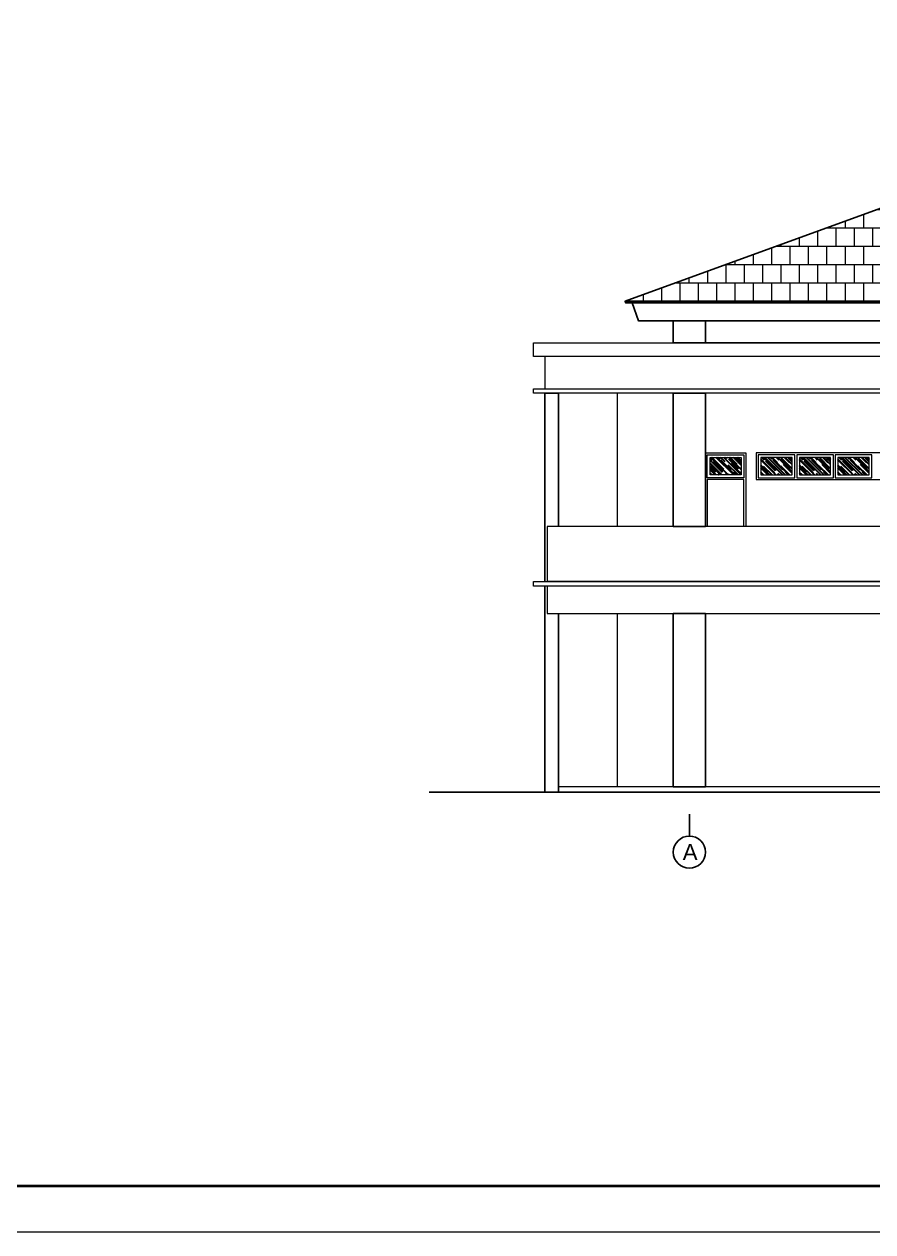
# Model space of a CAD drawing. Header units: inches. Extents: x 249 to 1192, y -18 to 440.
# Drawn here: x 587.36 to 605.85, y 170.49 to 196.81 of the extents above; entities that cross this region are included whole.
import ezdxf
from ezdxf.enums import TextEntityAlignment as Align

# ---------------------------------------------------------------- set-up
doc = ezdxf.new("R2010")
doc.units = ezdxf.units.IN
doc.header["$MEASUREMENT"] = 0
for name, color, linetype, lineweight in [('ARSIR GENTING', 32, 'Continuous', 5), ('BALOK', 3, 'Continuous', 20), ('DINDING', 6, 'Continuous', 0), ('GRS KOP', 1, 'Continuous', 40), ('KACA', 141, 'Continuous', 30), ('KOP', 7, 'Continuous', 20), ('KUSEN', 16, 'Continuous', 15), ('LANTAI', 135, 'Continuous', 9), ('TEXT (KETERANGAN)', 7, 'Continuous', 25)]:
    doc.layers.add(name, color=color, linetype=linetype, lineweight=lineweight)
for name, color, linetype in [('ATAP', 123, 'Continuous'), ('GROUND', 36, 'Continuous'), ('KOLOM', 5, 'Continuous')]:
    doc.layers.add(name, color=color, linetype=linetype)
doc.styles.add('S', font='SIMPLEX', dxfattribs={"width": 1.1})
doc.styles.get("Standard").update_dxf_attribs({"font": 'arial.ttf'})

# ---------------------------------------------------------------- blocks, each defined once
blk = doc.blocks.new('KOP-ARS')
at = {"layer": 'GRS KOP'}
blk.add_line((1, 1), (83, 1), dxfattribs=at)
at = {"layer": 'KOP'}
blk.add_lwpolyline([(0, 0), (84, 0), (84, 55), (0, 55)], close=True, dxfattribs=at)
for tag, height, p in [('SUKMA', 0.2, (78, 9.9)), ('1:100', 0.25, (81.3, 5.5)), ('1:100', 0.25, (81.3, 4.9)), ('1:100', 0.25, (81.3, 4.3)), ('AR-01', 0.35, (78.15, 2.7)), ('10', 0.35, (81.3, 2.7)), ('2012', 0.35, (81.3, 1.7))]:
    blk.add_attdef(tag, text='', height=height, dxfattribs=at).set_placement(p, align=Align.MIDDLE)
for p in [(73.7, 5.325), (73.7, 4.725), (73.7, 4.125)]:
    blk.add_attdef('-', p, '', height=0.35, dxfattribs=at)
blk = doc.blocks.new('NAV')
blk.add_circle((0, -0.4), 0.35)
at = {"style": 'S', "width": 0.75, "flags": 4}
blk.add_attdef('AV', text='', height=0.3, dxfattribs=at).set_placement((0, -0.4), align=Align.MIDDLE)
blk = doc.blocks.new('ampak samping')
at = {"layer": 'ARSIR GENTING'}
h = blk.add_hatch(dxfattribs=at)
h.set_pattern_fill('AR-B88', color=256, scale=0.05, style=0)
h.set_pattern_definition([(0, (600.4541, 190.76794), (0, 0.4), []), (90, (600.45412, 190.76794), (-0.2, 0.4), [0.4, -0.4])])
h.paths.add_polyline_path([(627.257, 190.768), (621.046, 193.026), (620.961, 192.791), (620.315, 193.026), (607.396, 193.026), (606.75, 192.791), (606.665, 193.026), (600.454, 190.768)])
at = {"layer": 'KACA'}
h = blk.add_hatch(dxfattribs=at)
h.set_pattern_fill('AR-RROOF', color=256, scale=0.1, angle=45, style=0)
h.set_pattern_definition([(135, (602.98479, 186.98173), (-0.084853, 0.226274), [1.5, -0.2, 0.5, -0.1]), (135, (602.9261, 187.11113), (0.164756, 0.023335), [0.3, -0.033, 0.6, -0.075]), (135, (603.00954, 187.07719), (-0.3203194, 0.4150717), [0.8, -0.14, 0.4, -0.1])])
h.paths.add_polyline_path([(602.985, 186.982), (602.985, 187.362), (602.305, 187.362), (602.305, 186.982)])
h = blk.add_hatch(dxfattribs=at)
h.set_pattern_fill('AR-RROOF', color=256, scale=0.1, angle=45, style=0)
h.set_pattern_definition([(135, (607.90412, 185.08173), (-0.0848528, 0.2262742), [1.5, -0.2, 0.5, -0.1]), (135, (607.84543, 185.21113), (0.164756, 0.0233345), [0.3, -0.033, 0.6, -0.075]), (135, (607.928866, 185.17719), (-0.3203194, 0.4150717), [0.8, -0.14, 0.4, -0.1])])
h.paths.add_polyline_path([(604.094, 187.362), (603.413, 187.362), (603.413, 186.982), (604.094, 186.982)])
h = blk.add_hatch(dxfattribs=at)
h.set_pattern_fill('AR-RROOF', color=256, scale=0.1, angle=45, style=0)
h.set_pattern_definition([(135, (608.74431, 185.08173), (-0.0848528, 0.2262742), [1.5, -0.2, 0.5, -0.1]), (135, (608.68562, 185.21113), (0.164756, 0.0233345), [0.3, -0.033, 0.6, -0.075]), (135, (608.76906, 185.17719), (-0.3203194, 0.4150717), [0.8, -0.14, 0.4, -0.1])])
h.paths.add_polyline_path([(604.934, 187.362), (604.254, 187.362), (604.254, 186.982), (604.934, 186.982)])
h = blk.add_hatch(dxfattribs=at)
h.set_pattern_fill('AR-RROOF', color=256, scale=0.1, angle=45, style=0)
h.set_pattern_definition([(135, (609.58451, 185.08173), (-0.0848528, 0.2262742), [1.5, -0.2, 0.5, -0.1]), (135, (609.52582, 185.21113), (0.164756, 0.0233345), [0.3, -0.033, 0.6, -0.075]), (135, (609.609254, 185.17719), (-0.3203194, 0.4150717), [0.8, -0.14, 0.4, -0.1])])
h.paths.add_polyline_path([(605.774, 187.362), (605.094, 187.362), (605.094, 186.982), (605.774, 186.982)])
at = {"layer": 'ATAP'}
for points in [[(600.454, 190.768), (613.856, 195.641), (627.257, 190.768)], [(627.246, 190.73), (600.466, 190.73), (600.454, 190.768), (627.257, 190.768), (627.246, 190.73)], [(627.106, 190.73), (626.965, 190.343), (600.746, 190.343), (600.605, 190.73)]]:
    blk.add_lwpolyline(points, dxfattribs=at)
blk.add_lwpolyline([(601.505, 189.862), (626.204, 189.862), (626.204, 190.343), (601.505, 190.343)], close=True, dxfattribs=at)
at = {"layer": 'BALOK'}
for points in [[(598.456, 189.862), (628.68, 189.862), (628.68, 189.562), (598.456, 189.562)], [(628.43, 189.562), (598.706, 189.562), (598.706, 188.862), (628.43, 188.862)], [(598.456, 188.862), (628.68, 188.862), (628.68, 188.762), (598.456, 188.762)], [(598.456, 184.662), (628.83, 184.662), (628.83, 184.562), (598.456, 184.562)]]:
    blk.add_lwpolyline(points, close=True, dxfattribs=at)
for points in [[(628.63, 185.862), (598.756, 185.862), (598.756, 184.662), (628.63, 184.662), (628.63, 185.112)], [(628.43, 184.662), (628.43, 184.662), (598.756, 184.662)], [(598.756, 184.562), (598.756, 183.962), (628.43, 183.962), (628.43, 184.562)]]:
    blk.add_lwpolyline(points, dxfattribs=at)
at = {"layer": 'DINDING'}
for points in [[(600.281, 188.762), (600.281, 185.862)], [(600.281, 183.962), (600.281, 180.187)]]:
    blk.add_lwpolyline(points, dxfattribs=at)
at = {"layer": 'GROUND'}
blk.add_lwpolyline([(654.013, 180.067), (596.184, 180.067)], dxfattribs=at)
at = {"layer": 'KOLOM'}
for points in [[(601.505, 190.343), (602.205, 190.343), (602.205, 189.862), (601.505, 189.862)], [(601.505, 188.762), (602.205, 188.762), (602.205, 185.862), (601.505, 185.862)], [(601.505, 180.187), (602.205, 180.187), (602.205, 183.962), (601.505, 183.962)]]:
    blk.add_lwpolyline(points, close=True, dxfattribs=at)
for points in [[(599.006, 185.862), (599.006, 188.762), (598.706, 188.762), (598.706, 184.662)], [(598.706, 184.562), (598.706, 180.067), (599.006, 180.067), (599.006, 183.962)]]:
    blk.add_lwpolyline(points, dxfattribs=at)
at = {"layer": 'KUSEN'}
for points in [[(602.205, 185.862), (602.205, 187.462), (603.085, 187.462), (603.085, 185.862)], [(603.045, 185.862), (603.045, 186.882), (602.245, 186.882), (602.245, 185.862)]]:
    blk.add_lwpolyline(points, dxfattribs=at)
for points in [[(603.045, 186.922), (602.245, 186.922), (602.245, 187.422), (603.045, 187.422)], [(603.313, 186.882), (606.714, 186.882), (606.714, 187.462), (603.313, 187.462)], [(604.154, 187.422), (603.353, 187.422), (603.353, 186.922), (604.154, 186.922)], [(604.994, 187.422), (604.194, 187.422), (604.194, 186.922), (604.994, 186.922)], [(605.834, 187.422), (605.034, 187.422), (605.034, 186.922), (605.834, 186.922)], [(602.985, 186.982), (602.305, 186.982), (602.305, 187.362), (602.985, 187.362)], [(604.094, 187.362), (603.413, 187.362), (603.413, 186.982), (604.094, 186.982)], [(604.934, 187.362), (604.254, 187.362), (604.254, 186.982), (604.934, 186.982)], [(605.774, 187.362), (605.094, 187.362), (605.094, 186.982), (605.774, 186.982)]]:
    blk.add_lwpolyline(points, close=True, dxfattribs=at)
at = {"layer": 'LANTAI'}
blk.add_lwpolyline([(599.006, 180.067), (628.605, 180.067), (628.605, 180.187), (599.006, 180.187)], close=True, dxfattribs=at)

msp = doc.modelspace()

# ---------------------------------------------------------------- linework, layer by layer
at = {"layer": 'TEXT (KETERANGAN)'}
msp.add_lwpolyline([(601.8553, 179.1139), (601.8553, 179.589)], dxfattribs=at)

# ---------------------------------------------------------------- block references
at = {"layer": 'DINDING'}
msp.add_blockref('ampak samping', (0, 0), dxfattribs=at)
at = {"layer": 'KOP'}
msp.add_blockref('KOP-ARS', (585.2179, 170.4885), dxfattribs=at)
at = {"layer": 'TEXT (KETERANGAN)'}
ref = msp.add_blockref('NAV', (601.8553, 179.1639), dxfattribs=at)
ref.add_attrib('AV', 'A', dxfattribs={"layer": '0', "height": 0.35, "flags": 4}).set_placement((601.8718, 178.7639), align=Align.MIDDLE)

doc.saveas('drawing.dxf')
